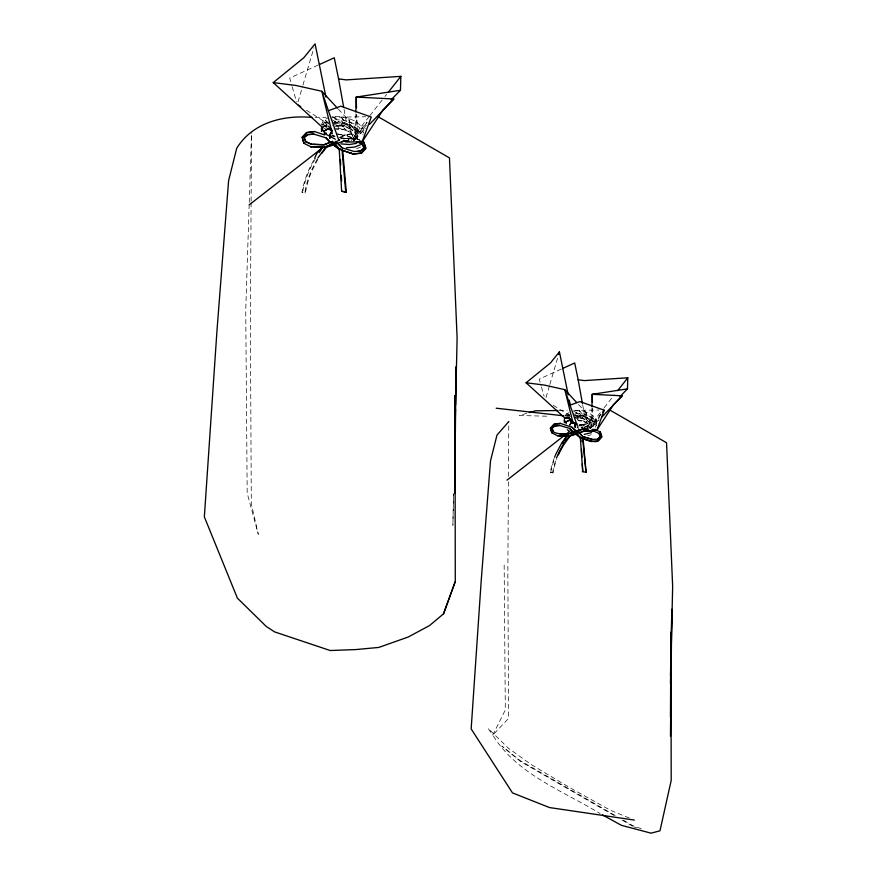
<?xml version="1.0" encoding="UTF-8"?>
<svg xmlns="http://www.w3.org/2000/svg" width="877" height="877" viewBox="0 0 877 877"><rect width="100%" height="100%" fill="white"/><g stroke="black" fill="none" stroke-linecap="round" stroke-linejoin="round"><path stroke-width="0.66" stroke-dasharray="4.38 3.29" d="M251.107 202.51L250.362 320.335L251.304 503.661L258.287 534.301L247.182 493.104L245.735 310.326L249.2 203.716M251.107 201.14L251.535 132.646M508.408 481.835L507.849 572.253L508.594 718.384L492.786 735.101C516.717 774.216 562.574 790.615 600.098 813.56M508.452 476.354L508.792 421.563M367.167 122.352L353.278 140.375L355.328 139.191L355.865 113.385M591.931 407.728L591.515 427.866L598.947 420.105M249.243 202.346L251.502 132.646M589.695 418.472L590.353 423.536L590.353 422.451L587.754 427.044L589.158 424.6L584.773 427.307M589.695 421.004L590.353 426.112L590.353 425.027L589.048 427.296M592.578 407.893L593.093 426.562L593.17 421.694L603.31 408.846M321.42 124.83L323.175 120.719L327.954 117.803M577.329 418.493L574.424 416.75M298.037 101.82L302.576 86.363M302.96 85.069L313.933 47.72M546.009 397.522L549.462 385.781M549.846 384.477L557.893 357.092M596.492 424.983L595.264 427.285M353.431 141.614L356.27 135.749L356.27 137.086L354.725 130.333L355.558 133.94L349.868 127.329L352.949 130.848L343.981 125.345L348.827 128.272L337.952 124.666L343.828 126.573L332.679 125.411M353.946 140.616L354.966 138.511L351.567 140.605M313.527 160.37L309.186 169.009A86.352 70.434 -66.7 0 0 301.962 192.162L305.415 192.907A80.235 65.446 -66.7 0 1 312.048 170.544L318.494 158.2M317.321 158.945L311.456 170.291A80.235 65.446 -66.7 0 0 304.823 192.655L301.962 192.162M315.347 158.562L309.789 169.272A86.352 70.434 -66.7 0 0 302.554 192.425M322.232 125.181L324.457 122.78L327.954 120.993M601.019 414.35L589.881 428.809L590.649 428.162M369.107 116.619L357.41 131.44L357.312 137.546L356.687 114.624L357.213 134.576L366.619 124.951M369.941 115.556L384.137 97.555M384.97 96.492L386.647 94.376M604.154 407.772L614.284 394.924M565.205 415.26L569.041 415.435L565.205 415.26L569.918 411.949M351.096 140.638L366.871 122.177M588.982 428.031L600.822 414.174M355.328 139.191L363.78 130.366M354.253 139.564L365.402 128.097M591.569 427.22L598.914 419.666M593.016 424.194L599.539 417.507M323.175 127.099L327.954 124.183M348.169 139.509L354.966 135.321L353.431 138.478L356.27 132.559L356.27 133.896L354.725 127.143L355.558 130.75L349.868 124.139L352.949 127.658L343.981 122.155L356.446 128.557L363.144 134.872M348.191 139.575L351.852 137.327L342.14 139.224L347.391 138.27L337.481 137.711M583.687 428.02L586.647 426.211L581.637 427.362M567.101 415.961L569.918 414.514M576.913 427.921L579.116 426.606M360.535 147.073L356.029 148.937M318.165 65.095L289.695 78.053L291.855 85.573M561.236 369.096L539.191 379.127L541.087 385.694M338.369 109.176L358.594 131.057L357.41 131.44L346.941 125.389L336.351 124.863M578.546 404.538L594.113 421.377L593.17 421.694L584.827 416.871L576.386 416.443M339.881 137.097L358.594 131.057M581.692 425.4L594.113 421.377M587.711 435.748L591.175 434.74M526.77 413.33L519.305 415.49L549.035 416.268M581.637 424.786L586.647 423.646L588.018 427.691L587.733 425.674L583.194 425.575L583.194 424.49M581.177 427.527L583.194 427.066L580.793 427.022M351.852 134.137L342.14 136.034L347.391 135.08L347.391 136.428L353.409 136.779L354.374 140.758L351.852 134.137L354.374 140.758M575.323 415.928L577.822 415.501L575.553 415.347M323.931 125.959L326.288 125.564L323.58 125.279L326.299 125.554M321.574 126.365L326.299 125.63M333.852 123.46L338.708 122.769L333.907 122.276M335.069 126.474L338.708 125.959L335.102 125.586M332.482 116.773L337.919 119.996L332.482 116.773C344.025 115.83 358.035 119.436 364.021 130.191M575.411 410.82C583.665 410.359 596.7 413.56 596.7 423.744M575.411 413.396C583.358 413.056 594.365 415.523 596.678 424.282M575.411 415.961C583.15 415.643 592.951 417.858 596.426 425.586M315.117 117.408L326.058 117.277M331.517 117.211L365.698 116.794M559.307 410.513L567.244 410.414M573.865 410.326L599.002 410.019M335.036 119.754C345.801 119.732 358.55 123.295 364.021 133.381M335.036 122.944L340.506 123.164L348.925 125.049L349.835 129.029L348.925 125.06L337.952 121.475L343.828 123.383L332.679 122.221M357.498 138.961L341.767 138.489L357.498 138.961L359.767 140.112M336.242 134.455L347.391 135.08M338.675 134.663L342.282 134.872L337.437 133.534M339.87 137.93L342.282 138.062L339.859 137.393M573.273 415.249L581.681 415.841L577.362 414.536L585.354 417.013L581.9 414.909L588.292 418.866L586.231 416.268L590.046 421.146M574.479 417.901L581.681 418.406L577.362 417.112L585.354 419.579L581.9 417.485L588.292 421.442L586.231 418.844L590.046 423.723M578.075 420.73L581.681 420.982L577.362 419.688L585.354 422.155L581.9 420.05L588.292 424.019L586.231 421.409L590.046 426.156L590.353 428.382L590.353 427.603M327.647 122.418L322.232 121.98L327.647 122.484M336.308 128.908L338.708 129.149M333.918 128.733L343.828 129.763L337.952 127.856L348.827 131.462L343.981 128.535L352.949 134.038L349.868 130.52L355.558 136.955L356.27 139.903L356.27 138.939M565.226 415.994L569.294 416.454M554.132 458.463A69.645 56.808 -66.7 0 0 550.274 472.286L553.058 472.878A64.547 52.653 -66.7 0 1 556.566 459.537M550.274 472.286L553.058 472.878M331.385 135.036L333.808 135.716M332.58 135.442L334.937 136.099M633.928 826.956L636.538 827.767M641.251 828.677L632.734 825.63L623.361 820.214M629.291 818L610.458 810.315L569.918 787.71L531.177 764.536L508.265 748.092L488.072 728.392L492.786 735.101L505.316 709.975L504.154 564.284M304.812 192.655L305.415 192.907M357.06 138.763L360.469 140.506M326.387 126.288L322.012 123.821L327.461 126.979M332.482 119.963L337.919 123.186L334.652 121.256M333.578 123.778L337.93 126.299L335.748 125.082M348.191 136.384L353.628 139.476M323.098 127.647L326.376 129.544M573.448 413.615L577.34 415.862L575.389 414.766M615.161 815.478L520.247 760.677L501.852 746.064L520.576 761.51L613.856 815.369M622.122 820.138L632.755 826.277M306.522 110.25L327.307 123.438M553.299 405.24L569.414 415.457M328.151 123.131L325.542 120.313L328.996 124.139M325.542 126.705L328.141 129.566M567.989 413.988L570.313 416.794M577.932 427.472L578.809 429.982M541.46 387.009L544.113 396.196M292.216 86.834L296.558 101.885M583.687 425.455L587.568 427.658L586.647 423.646M582.679 404.944L584.827 416.871M344.069 109.439L346.941 125.389M550.756 472.495A69.645 56.808 -66.7 0 1 554.615 458.671M552.587 472.681A64.547 52.653 -66.7 0 1 556.522 458.145M453.519 493.872L452.894 525.312L453.606 493.872M577.34 413.286L573.448 411.039L577.34 413.286M581.889 413.648L579.565 410.842L581.889 413.648M581.889 416.224L579.565 413.418L581.889 416.224M581.889 418.8L579.565 415.994L581.889 418.8M343.97 120.598L340.506 116.784L343.97 120.598M343.97 123.789L340.506 119.974L343.97 123.789M343.97 126.979L340.506 123.164L343.97 126.979M586.231 415.007L585.825 412.069L586.231 415.007M586.231 417.584L585.825 414.635L586.231 417.584M586.231 420.16L585.825 417.211L586.231 420.16M349.868 122.583L348.925 118.68L349.868 122.583M349.868 125.773L348.925 121.87L349.868 125.773M335.058 136.209L332.701 136.637L335.069 136.275M328.272 122.462L326.058 121.793L328.261 122.495M327.285 125.389L325.542 123.504L327.274 125.422"/><path stroke-width="1.32" d="M454.724 441.767L454.988 395.483L455.284 581.517L443.51 613.867L429.511 625.575L408.189 637.031L378.798 647.423L355.81 649.572L330.201 650.526L274.578 631.889L266.213 626.408L237.382 598.125L204.352 516.871L216.926 331.265L228.612 180.585L236.713 148.301C252.598 122.407 283.731 114.766 312.376 117.452M670.466 716.991L670.949 632.153L671.19 780.442L659.975 830.826L651.008 833.15L621.42 825.334L602.466 814.876M454.724 493.466L456.051 366.761L455.591 389.991M670.466 736.209L671.804 609.263L671.343 632.361M355.887 112.026L356.205 97.084L400.46 90.276L400.844 76.365L346.207 79.895L338.577 78.864L334.258 57.772L319.403 64.536M454.724 433.731L455.207 409.131M591.953 406.391L592.205 394.299L627.483 388.873L627.789 377.79L584.235 380.596L578.162 379.774L574.709 362.968L562.464 368.548M670.477 675.849L670.96 651.392M454.714 444.661L455.514 409.12M455.601 405.021L457.114 338.04L449.462 157.893L378.009 116.641M564.317 421.508L564.349 420.017M670.456 683.611L671.168 652.104M671.354 643.893L672.648 586.373L666.553 442.775L609.592 409.888M321.42 131.21L322.232 128.371M564.349 422.582L564.645 421.464M558.66 354.483L559.427 351.874L568.197 394.825M443.51 613.867L455.284 581.517M577.494 426.266L570.039 405.174L579.905 401.567L604.209 410.217L596.952 429.993L591.92 429.434M331.385 131.846L329.664 135.255L331.407 131.923M314.755 158.309C319.535 143.05 331.824 147.062 343.894 140.748L348.903 140.989M317.902 157.948L325.915 146.985L333.808 142.841M562.069 443.521L563.472 441.394M321.673 153.453L326.507 147.237L310.622 146.7L322.528 147.106M319.195 152.532L321.289 149.693M564.185 440.32L566.432 437.261M602.609 412.289L604.209 410.217M388.314 92.249L400.844 76.365M617.66 390.638L627.789 377.79M559.427 351.874L550.471 362.946L526.079 382.767L565.205 418.329M508.792 421.563L496.974 435.124L490.506 460.863L481.188 580.969L471.168 728.919L512.486 792.896L549.517 807.564L634.312 820.061M311.061 146.897L303.815 143.225L302.116 137.349L306.512 132.493L314.437 131.528L324.742 134.959M314.437 131.528L306.95 132.69L302.116 137.349M343.543 150.756L353.245 153.946L361.171 152.971L365.577 148.125L363.867 142.238L361.598 141.087M349.101 152.598L353.683 154.133L361.609 153.157L366.005 148.312L363.867 142.238M567.485 435.957L557.619 435.77L551.776 432.821L550.394 428.075L553.946 424.161L560.337 423.383L572.122 427.34L575.959 432.504M552.532 426.277L554.297 424.315L560.337 423.383M588.555 429.105L582.383 428.996L576.375 432.493L580.212 437.656L591.635 441.46L598.026 440.682L601.578 436.768L600.208 432.021L601.929 436.921L598.388 440.835C594.957 444.551 567.978 433.194 591.986 441.613M369.414 124.479L393.828 98.98L356.205 97.084L356.49 107.794M601.743 417.189L622.199 395.823L592.205 394.299L592.424 402.455M391.054 99.901L400.46 90.276M620.028 396.514L627.483 388.873M393.828 98.98L383.052 109.943L362.157 141.855L345.604 142.008M622.199 395.823L613.604 404.56L596.952 429.993L593.422 429.401M305.569 141.625L311.708 144.31L305.569 141.625L303.935 137.656L307.345 134.543L313.791 134.104L326.003 137.832L329.324 141.34M303.935 137.656L307.783 134.729L313.791 134.104M335.266 141.361L342.118 147.829L354.33 151.546L360.337 150.932L364.185 148.005L360.776 151.118L358.2 151.293M559.405 433.753C581.725 434.049 556.796 435.584 553.19 431.528L551.874 428.327L554.626 425.816L559.811 425.466L569.666 428.458L573.01 432.01L569.425 433.633M551.874 428.327L554.977 425.97L559.811 425.466M600.46 436.669L597.708 439.18L600.46 436.669L599.144 433.468L594.189 431.309L584.093 430.826L569.59 435.847L566.937 435.847L561.587 443.313L556.106 453.617A69.645 56.808 -66.7 0 0 554.593 457.235M322.572 127.461L273.24 82.602L303.837 57.739L315.073 43.85L325.948 97.084M249.276 204.801L321.903 148.257M506.972 480.168L569.962 431.133M328.48 145.933L326.354 147.172L334.795 144.694M338.007 147.38L339.509 149.408L334.323 142.819L339.64 139.728M575.608 432.361C567.419 435.595 563.538 443.992 559.515 451.227A64.547 52.653 -66.7 0 0 556.522 458.145M571.947 434.839L569.951 436.001L576.025 434.214M324.172 134.214L326.244 133.03L324.183 134.225M360.568 144.727L354.374 147.139L346.448 147.72M311.269 144.124L323.788 144.716L332.767 141.449M312.957 144.365L324.227 144.902L330.147 142.227L326.003 137.832M341.964 142.019L344.332 140.945L348.092 141.12M567.879 434.016L582.383 428.996L587.667 429.237M571.771 427.198L579.675 433.139L584.455 430.98L594.189 431.309M591.58 432.613L584.192 434.422M338.95 140.605L328.382 110.721L340.769 106.194L371.256 117.047L362.157 141.855L359.702 141.581M581.539 429.5L574.775 431.232M529.259 412.607L535.485 410.809L557.98 410.524M356.676 143.335L349.21 144.541L340.802 143.861M581.637 424.786L579.127 425.356L581.177 424.95M579.324 432.986L582.657 436.527L592.161 439.377L597.708 439.18M496.196 408.211L563.878 415.841M273.24 82.602L296.02 85.475L321.826 91.274L337.459 108.178M526.079 382.767L544.244 385.047L564.81 389.673L576.715 402.554M341.624 191.241L346.305 192.184L342.633 149.89L339.202 148.684L341.624 191.241L346.305 192.184M582.262 471.541L586.033 472.297L583.073 438.193L580.311 437.217L582.745 471.738L582.295 463.823M577.055 423.909L571.322 422.484L569.743 425.115L571.344 422.539L575.663 423.624L569.261 420.138L565.928 422.056L569.272 420.204L572.725 422.089L568.899 417.671L564.339 418.592L568.91 417.737L570.971 420.127M582.657 436.527L592.161 439.377M329.708 142.03L339.07 149.222L353.683 154.133M580.114 437.656L572.659 431.857L569.666 428.458M335.31 139.202L326.244 134.389M357.553 141.855L362.552 144.036L364.185 148.005M337.974 143.433L342.118 147.829M339.202 148.684L339.805 148.947M339.07 149.222L333.271 144.617M302.729 139.498L304.253 143.422M595.066 429.368L600.559 432.175M599.144 433.468L600.109 436.516M580.311 437.217L581.023 441.383M550.394 428.075L552.126 432.975M553.19 431.528L552.225 428.48M557.619 435.77L570.072 436.055L563.615 444.891L559.997 451.436A64.547 52.653 -66.7 0 0 558.419 454.856M586.033 472.297L582.602 437.985M356.851 141.537L362.552 144.036M331.67 130.487L328.305 128.645L324.172 131.024L328.327 128.722L332.197 130.859M298.432 105.13L300.745 106.588M567.342 429.774L568.691 430.771M328.283 126.222L332.35 130.53M579.675 433.139L583.019 436.68M324.611 132.92L321.684 128.261M566.224 423.558L564.393 420.094M332.328 141.263L333.37 142.655M362.113 143.85L363.747 147.818M304.374 137.842L306.007 141.811M570.039 405.174L564.81 389.673L572.933 422.55M328.382 110.721L321.826 91.274L332.339 133.797M569.294 400.197L570.116 404.22M578.162 379.774L582.449 403.617M338.577 78.864L343.587 106.775M321.684 131.451L321.42 128.02M342.03 149.627L345.713 191.931M581.473 449.309L581.922 457.224M340.408 159.581L340.704 164.898M341.306 175.543L341.613 180.859M330.804 136.176L329.664 138.445L330.826 136.231M575.191 427.274L574.797 424.325L575.191 427.274"/></g></svg>
